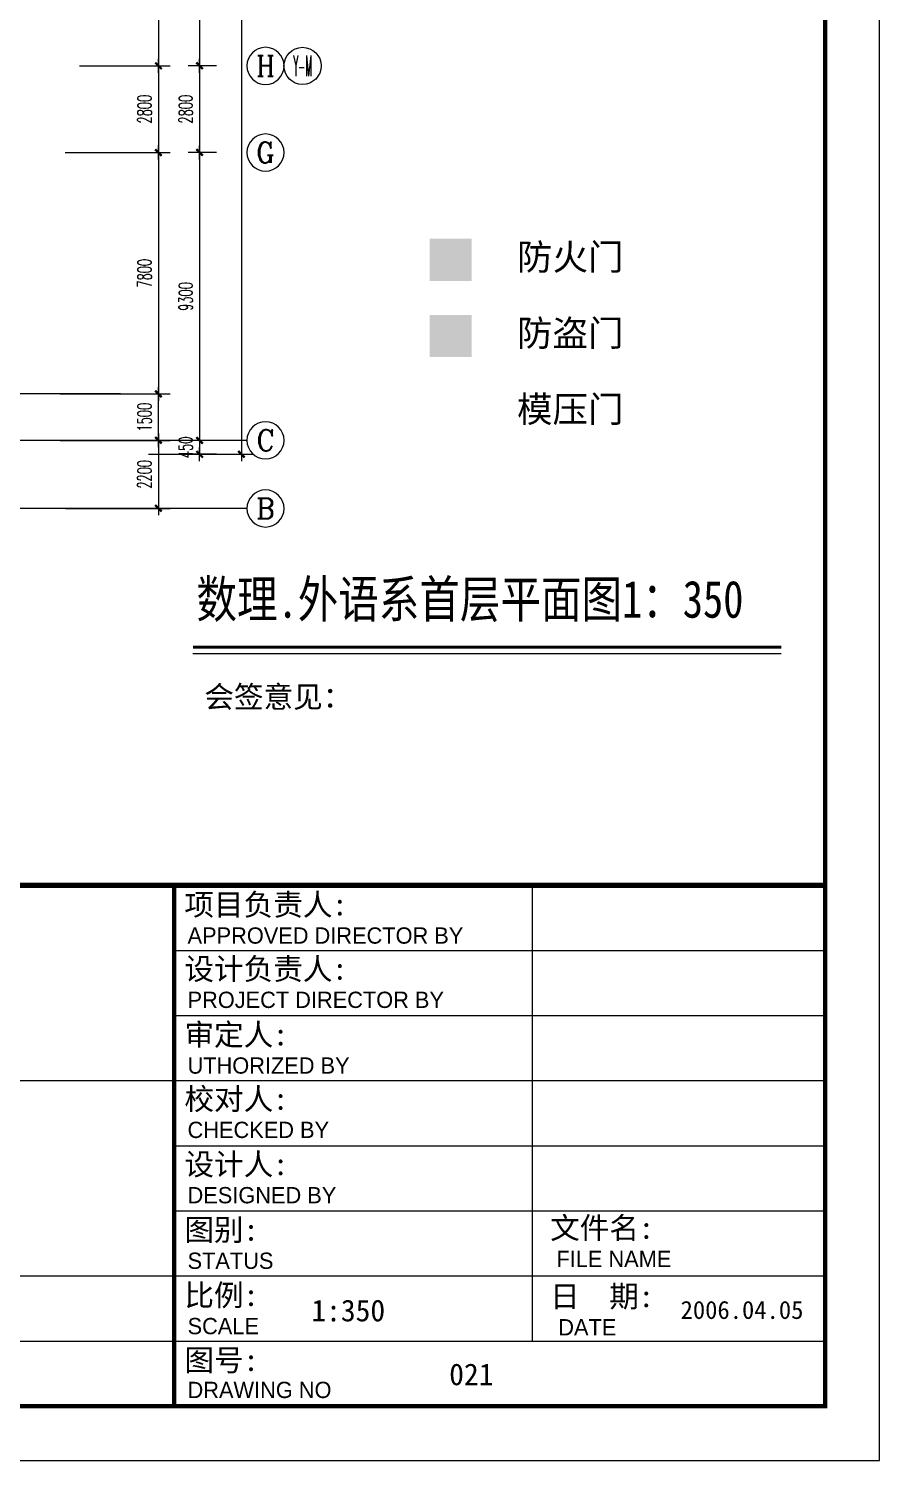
# Model space of a CAD drawing. Extents: x 1575758 to 1999219, y -897052 to -636879.
# Drawn here: x 1684998 to 1712478, y -741246 to -694985 of the extents above; entities that cross this region are included whole.
import ezdxf
from ezdxf.enums import TextEntityAlignment as Align

# ---------------------------------------------------------------- set-up
doc = ezdxf.new("R2010")
doc.units = 0
doc.header["$LTSCALE"] = 1500
doc.header["$MEASUREMENT"] = 0
doc.layers.get('0').update_dxf_attribs({"linetype": 'CONTINUOUS', "lineweight": 5})
doc.layers.get('DEFPOINTS').update_dxf_attribs({"linetype": 'CONTINUOUS', "lineweight": 5})
for name, color, linetype, lineweight in [('AXIS', 7, 'CONTINUOUS', 5), ('AXIS_TEXT', 7, 'CONTINUOUS', 5), ('PUB_DIM', 7, 'CONTINUOUS', 5), ('PUB_TEXT', 7, 'CONTINUOUS', 5)]:
    doc.layers.add(name, color=color, linetype=linetype, lineweight=lineweight)
doc.layers.add('防火门', color=10, linetype='CONTINUOUS')
doc.layers.add('防盗门', color=180, linetype='CONTINUOUS')
doc.styles.add('COMPLEX', font='COMPLEX')
doc.styles.add('DIM_FONT', font='romans.shx', dxfattribs={"width": 0.6})
doc.styles.add('ST', font='')
doc.styles.get("Standard").update_dxf_attribs({"font": 'simhei.ttf', "height": 1.2})
doc.styles.get('ST').set_extended_font_data('SimSun')
doc.dimstyles.new('NORMAL', dxfattribs={"dimscale": 1.5, "dimtxt": 300, "dimasz": 1, "dimexe": 250, "dimexo": 300, "dimgap": 150, "dimtad": 1, "dimdec": 0, "dimdsep": 46, "dimtxsty": 'DIM_FONT', "dimblk1": '_DIMX', "dimblk2": '_DIMX', "dimsah": 1, "dimcen": 2.5, "dimdle": 0.3, "dimclrd": 256, "dimclre": 256, "dimclrt": 256, "dimadec": 0, "dimazin": 0, "dimtfac": 1, "dimtdec": 0, "dimtix": 1, "dimtmove": 2, "dimatfit": 3, "dimldrblk": '_DIMX', "dimfxl": 1, "dimtvp": 1, "dimtolj": 1, "dimtzin": 0, "dimlwd": -1, "dimlwe": -1, "dimarcsym": 0})

# ---------------------------------------------------------------- blocks, each defined once
blk = doc.blocks.new('_AXISO')
blk.add_circle((0, 0), 0.5)
at = {"layer": 'AXIS_TEXT', "style": 'COMPLEX', "width": 1.041667}
blk.add_attdef('A', text='', height=0.56, dxfattribs=at).set_placement((-0.25, -0.28), (0.25, -0.28), align=Align.FIT)
blk = doc.blocks.new('_DIMX')
blk.add_line((-150, 0), (150, 0))
at = {"const_width": 50}
blk.add_lwpolyline([(-70, -70), (70, 70)], dxfattribs=at)
blk = doc.blocks.new('*D531')
at = {"layer": 'DEFPOINTS', "color": 0, "lineweight": 5}
for p in [(1686191, -690986), (1686191, -696186), (1689191, -696186)]:
    blk.add_point(p, dxfattribs=at)
at = {"layer": 'PUB_DIM'}
for p, q in [((1686641, -690986), (1689566, -690986)), ((1689191, -690988), (1689191, -696185)), ((1686641, -696186), (1689566, -696186))]:
    blk.add_line(p, q, dxfattribs=at)
at = {"layer": 'PUB_DIM', "xscale": 1.5, "yscale": 1.5, "zscale": 1.5}
for p, rotation in [((1689191, -690986), 90), ((1689191, -696186), 270)]:
    blk.add_blockref('_DIMX', p, dxfattribs=dict(at, rotation=rotation))
at = {"layer": 'PUB_DIM', "insert": (1688741, -693586), "char_height": 450, "attachment_point": 5, "rotation": 90, "style": 'DIM_FONT'}
blk.add_mtext('\\A1;5200', dxfattribs=at)
blk = doc.blocks.new('*D532')
at = {"layer": 'DEFPOINTS', "color": 0, "lineweight": 5}
for p in [(1686191, -696186), (1686191, -698986), (1689191, -698986)]:
    blk.add_point(p, dxfattribs=at)
at = {"layer": 'PUB_DIM'}
for p, q in [((1686641, -696186), (1689566, -696186)), ((1689191, -696188), (1689191, -698985)), ((1686641, -698986), (1689566, -698986))]:
    blk.add_line(p, q, dxfattribs=at)
at = {"layer": 'PUB_DIM', "xscale": 1.5, "yscale": 1.5, "zscale": 1.5}
for p, rotation in [((1689191, -696186), 90), ((1689191, -698986), 270)]:
    blk.add_blockref('_DIMX', p, dxfattribs=dict(at, rotation=rotation))
at = {"layer": 'PUB_DIM', "insert": (1688741, -697586), "char_height": 450, "attachment_point": 5, "rotation": 90, "style": 'DIM_FONT'}
blk.add_mtext('\\A1;2800', dxfattribs=at)
blk = doc.blocks.new('*D533')
at = {"layer": 'DEFPOINTS', "color": 0, "lineweight": 5}
for p in [(1685729, -698989), (1685729, -706789), (1689191, -706789)]:
    blk.add_point(p, dxfattribs=at)
at = {"layer": 'PUB_DIM'}
for p, q in [((1686179, -698989), (1689566, -698989)), ((1689191, -698991), (1689191, -706788)), ((1686179, -706789), (1689566, -706789))]:
    blk.add_line(p, q, dxfattribs=at)
at = {"layer": 'PUB_DIM', "xscale": 1.5, "yscale": 1.5, "zscale": 1.5}
for p, rotation in [((1689191, -698989), 90), ((1689191, -706789), 270)]:
    blk.add_blockref('_DIMX', p, dxfattribs=dict(at, rotation=rotation))
at = {"layer": 'PUB_DIM', "insert": (1688741, -702889), "char_height": 450, "attachment_point": 5, "rotation": 90, "style": 'DIM_FONT'}
blk.add_mtext('\\A1;7800', dxfattribs=at)
blk = doc.blocks.new('*D534')
at = {"layer": 'DEFPOINTS', "color": 0, "lineweight": 5}
for p in [(1685729, -708286), (1685741, -710486), (1689191, -710486)]:
    blk.add_point(p, dxfattribs=at)
at = {"layer": 'PUB_DIM'}
for p, q in [((1686179, -708286), (1689566, -708286)), ((1689191, -708288), (1689191, -710485)), ((1686191, -710486), (1689566, -710486))]:
    blk.add_line(p, q, dxfattribs=at)
at = {"layer": 'PUB_DIM', "xscale": 1.5, "yscale": 1.5, "zscale": 1.5}
for p, rotation in [((1689191, -708286), 90), ((1689191, -710486), 270)]:
    blk.add_blockref('_DIMX', p, dxfattribs=dict(at, rotation=rotation))
at = {"layer": 'PUB_DIM', "insert": (1688741, -709386), "char_height": 450, "attachment_point": 5, "rotation": 90, "style": 'DIM_FONT'}
blk.add_mtext('\\A1;2200', dxfattribs=at)
blk = doc.blocks.new('*D538')
at = {"layer": 'DEFPOINTS', "color": 0, "lineweight": 5}
for p in [(1688423, -653339), (1688423, -708739), (1691873, -708739)]:
    blk.add_point(p, dxfattribs=at)
at = {"layer": 'PUB_DIM'}
for p, q in [((1688873, -653339), (1692248, -653339)), ((1691873, -653341), (1691873, -708738)), ((1688873, -708739), (1692248, -708739))]:
    blk.add_line(p, q, dxfattribs=at)
at = {"layer": 'PUB_DIM', "xscale": 1.5, "yscale": 1.5, "zscale": 1.5}
for p, rotation in [((1691873, -653339), 90), ((1691873, -708739), 270)]:
    blk.add_blockref('_DIMX', p, dxfattribs=dict(at, rotation=rotation))
at = {"layer": 'PUB_DIM', "insert": (1691423, -681039), "char_height": 450, "attachment_point": 5, "rotation": 90, "style": 'DIM_FONT'}
blk.add_mtext('\\A1;55400', dxfattribs=at)
blk = doc.blocks.new('*D1799')
at = {"layer": 'DEFPOINTS', "color": 0, "lineweight": 5}
for p in [(1691521, -690989), (1690521, -696189), (1691521, -696189)]:
    blk.add_point(p, dxfattribs=at)
at = {"layer": 'PUB_DIM'}
for p, q in [((1691071, -690989), (1690146, -690989)), ((1690521, -690991), (1690521, -696188)), ((1691071, -696189), (1690146, -696189))]:
    blk.add_line(p, q, dxfattribs=at)
at = {"layer": 'PUB_DIM', "xscale": 1.5, "yscale": 1.5, "zscale": 1.5}
for p, rotation in [((1690521, -690989), 90), ((1690521, -696189), 270)]:
    blk.add_blockref('_DIMX', p, dxfattribs=dict(at, rotation=rotation))
at = {"layer": 'PUB_DIM', "insert": (1690071, -693589), "char_height": 450, "attachment_point": 5, "rotation": 90, "style": 'DIM_FONT'}
blk.add_mtext('\\A1;5200', dxfattribs=at)
blk = doc.blocks.new('*D1800')
at = {"layer": 'DEFPOINTS', "color": 0, "lineweight": 5}
for p in [(1691521, -696189), (1690521, -698989), (1691521, -698989)]:
    blk.add_point(p, dxfattribs=at)
at = {"layer": 'PUB_DIM'}
for p, q in [((1691071, -696189), (1690146, -696189)), ((1690521, -696191), (1690521, -698988)), ((1691071, -698989), (1690146, -698989))]:
    blk.add_line(p, q, dxfattribs=at)
at = {"layer": 'PUB_DIM', "xscale": 1.5, "yscale": 1.5, "zscale": 1.5}
for p, rotation in [((1690521, -696189), 90), ((1690521, -698989), 270)]:
    blk.add_blockref('_DIMX', p, dxfattribs=dict(at, rotation=rotation))
at = {"layer": 'PUB_DIM', "insert": (1690071, -697589), "char_height": 450, "attachment_point": 5, "rotation": 90, "style": 'DIM_FONT'}
blk.add_mtext('\\A1;2800', dxfattribs=at)
blk = doc.blocks.new('*D1801')
at = {"layer": 'DEFPOINTS', "color": 0, "lineweight": 5}
for p in [(1691521, -698989), (1690521, -708289), (1691521, -708289)]:
    blk.add_point(p, dxfattribs=at)
at = {"layer": 'PUB_DIM'}
for p, q in [((1691071, -698989), (1690146, -698989)), ((1690521, -698991), (1690521, -708288)), ((1691071, -708289), (1690146, -708289))]:
    blk.add_line(p, q, dxfattribs=at)
at = {"layer": 'PUB_DIM', "xscale": 1.5, "yscale": 1.5, "zscale": 1.5}
for p, rotation in [((1690521, -698989), 90), ((1690521, -708289), 270)]:
    blk.add_blockref('_DIMX', p, dxfattribs=dict(at, rotation=rotation))
at = {"layer": 'PUB_DIM', "insert": (1690071, -703639), "char_height": 450, "attachment_point": 5, "rotation": 90, "style": 'DIM_FONT'}
blk.add_mtext('\\A1;9300', dxfattribs=at)
blk = doc.blocks.new('*D1802')
at = {"layer": 'DEFPOINTS', "color": 0, "lineweight": 5}
for p in [(1691521, -708289), (1690521, -708739), (1691521, -708739)]:
    blk.add_point(p, dxfattribs=at)
at = {"layer": 'PUB_DIM'}
for p, q in [((1691071, -708289), (1690146, -708289)), ((1690521, -708288), (1690521, -708286)), ((1690521, -708289), (1690521, -708739)), ((1691071, -708739), (1690146, -708739)), ((1690521, -708741), (1690521, -708742))]:
    blk.add_line(p, q, dxfattribs=at)
at = {"layer": 'PUB_DIM', "xscale": 1.5, "yscale": 1.5, "zscale": 1.5}
for p, rotation in [((1690521, -708289), 270), ((1690521, -708739), 90)]:
    blk.add_blockref('_DIMX', p, dxfattribs=dict(at, rotation=rotation))
at = {"layer": 'PUB_DIM', "insert": (1690071, -708514), "char_height": 450, "attachment_point": 5, "rotation": 90, "style": 'DIM_FONT'}
blk.add_mtext('\\A1;450', dxfattribs=at)
blk = doc.blocks.new('*D2183')
at = {"layer": 'DEFPOINTS', "color": 0, "lineweight": 5}
for p in [(1685569, -706789), (1689191, -706789), (1685569, -708289)]:
    blk.add_point(p, dxfattribs=at)
at = {"layer": 'PUB_DIM'}
for p, q in [((1686019, -706789), (1689566, -706789)), ((1689191, -708288), (1689191, -706791)), ((1686019, -708289), (1689566, -708289))]:
    blk.add_line(p, q, dxfattribs=at)
at = {"layer": 'PUB_DIM', "xscale": 1.5, "yscale": 1.5, "zscale": 1.5}
for p, rotation in [((1689191, -706789), 90), ((1689191, -708289), 270)]:
    blk.add_blockref('_DIMX', p, dxfattribs=dict(at, rotation=rotation))
at = {"layer": 'PUB_DIM', "insert": (1688741, -707539), "char_height": 450, "attachment_point": 5, "rotation": 90, "style": 'DIM_FONT'}
blk.add_mtext('\\A1;1500', dxfattribs=at)

msp = doc.modelspace()

# ---------------------------------------------------------------- hatches: boundary and pattern name
at = {"layer": '防火门'}
msp.add_hatch(color=256, dxfattribs=at).paths.add_polyline_path([(1699304.9, -701777.1), (1697952.2, -701777.1), (1697952.2, -703137.3), (1699304.9, -703137.3)])
at = {"layer": '防盗门'}
msp.add_hatch(color=256, dxfattribs=at).paths.add_polyline_path([(1699304.9, -704236.9), (1697952.2, -704236.9), (1697952.2, -705597.2), (1699304.9, -705597.2)])

# ---------------------------------------------------------------- linework, layer by layer
at = {"layer": 'AXIS', "color": 250}
for p, q in [((1701261.5, -722666), (1701261.5, -737389.8)), ((1689697.4, -724769.4), (1710725.7, -724769.4)), ((1689697.4, -726872.8), (1710725.7, -726872.8)), ((1668669.1, -728976.2), (1689697.4, -728976.2)), ((1689697.4, -728976.2), (1710725.7, -728976.2)), ((1689697.4, -731079.6), (1710725.7, -731079.6)), ((1689697.4, -733183), (1710725.7, -733183)), ((1668669.1, -735286.4), (1689697.4, -735286.4)), ((1689697.4, -735286.4), (1710725.7, -735286.4)), ((1668669.1, -737389.8), (1689697.4, -737389.8)), ((1689697.4, -737389.8), (1710725.7, -737389.8))]:
    msp.add_line(p, q, dxfattribs=at)
msp.add_lwpolyline([(1575758, -639932.6), (1575758, -741246), (1712478.5, -741246), (1712478.5, -639932.6)], close=True, dxfattribs=at)
at = {"layer": 'AXIS', "color": 0, "const_width": 140.2}
msp.add_lwpolyline([(1577510.8, -641685.4), (1577510.8, -739493.2), (1710725.7, -739493.2), (1710725.7, -641685.4)], close=True, dxfattribs=at)
at = {"layer": 'AXIS', "color": 0}
for points, const_width in [([(1577510.8, -722666), (1710725.7, -722666)], 175.3), ([(1689697.4, -739493.2), (1689697.4, -722666)], 140.2)]:
    msp.add_lwpolyline(points, dxfattribs=dict(at, const_width=const_width))
at = {"layer": 'PUB_DIM'}
for p, q in [((1687967.5, -706789.3), (1678407.7, -706789.3)), ((1692049, -708289.3), (1622407.7, -708289.3)), ((1692049, -710489.3), (1598224.3, -710489.3)), ((1692049, -710489.3), (1691880.9, -710489.3))]:
    msp.add_line(p, q, dxfattribs=at)
at = {"layer": 'PUB_TEXT', "lineweight": 0}
msp.add_line((1690307, -715171.6), (1709308.4, -715171.6), dxfattribs=at)
at = {"layer": 'PUB_TEXT', "lineweight": 0, "const_width": 100}
msp.add_lwpolyline([(1690307, -714971.6), (1709308.4, -714971.6)], dxfattribs=at)

# ---------------------------------------------------------------- block references
at = {"layer": 'PUB_DIM'}
ref = msp.add_blockref('_AXISO', (1692649, -696189.3), dxfattribs=dict(at, xscale=-1200, yscale=1200, zscale=1200))
ref.add_attrib('A', 'H', dxfattribs={"layer": 'AXIS_TEXT', "height": 672, "style": 'COMPLEX', "width": 0.9375}).set_placement((1692349, -696525.3), (1692949, -696525.3), align=Align.FIT)
ref = msp.add_blockref('_AXISO', (1693846.6, -696189.3), dxfattribs=dict(at, xscale=1200, yscale=1200, zscale=1200))
ref.add_attrib('A', 'Y-M', dxfattribs={"layer": 'AXIS_TEXT', "height": 672, "style": 'COMPLEX', "width": 0.275735}).set_placement((1693546.6, -696525.3), (1694146.6, -696525.3), align=Align.FIT)
ref = msp.add_blockref('_AXISO', (1692649, -698989.3), dxfattribs=dict(at, xscale=-1200, yscale=1200, zscale=1200))
ref.add_attrib('A', 'G', dxfattribs={"layer": 'AXIS_TEXT', "height": 672, "style": 'COMPLEX', "width": 1.041667}).set_placement((1692349, -699325.3), (1692949, -699325.3), align=Align.FIT)
ref = msp.add_blockref('_AXISO', (1692649, -708289.3), dxfattribs=dict(at, xscale=-1200, yscale=1200, zscale=1200))
ref.add_attrib('A', 'C', dxfattribs={"layer": 'AXIS_TEXT', "height": 672, "style": 'COMPLEX', "width": 1.25}).set_placement((1692349, -708625.3), (1692949, -708625.3), align=Align.FIT)
ref = msp.add_blockref('_AXISO', (1692649, -710489.3), dxfattribs=dict(at, xscale=-1200, yscale=1200, zscale=1200))
ref.add_attrib('A', 'B', dxfattribs={"layer": 'AXIS_TEXT', "height": 672, "style": 'COMPLEX', "width": 1.102941}).set_placement((1692349, -710825.3), (1692949, -710825.3), align=Align.FIT)

# ---------------------------------------------------------------- texts
at = {"layer": 'AXIS', "color": 250, "attachment_point": 1}
for s, insert, char_height, width in [('{\\fSimHei|b0|i0|c134|p2;\\C5;防火门}', (1700774.8, -701942.3), 840, 5829.141), ('{\\fSimHei|b0|i0|c134|p2;\\C5;防盗门}', (1700774.8, -704402.2), 840, 5829.141), ('{\\fSimHei|b0|i0|c134|p2;\\C5;模压门}', (1700774.8, -706862.1), 840, 5829.141), ('{\\fSimHei|b0|i0|c134|p2;\\C5;会签意见：}', (1690673.8, -716223.5), 701.131, 6476.823), ('{\\fSimHei|b0|i0|c134|p2;\\C5;项目负责人:}', (1690030.1, -722937.5), 701.131, 6476.823), ('\\fￋￎￌ￥|b0|i0|c134|p2;\\C5;APPROVED DIRECTOR BY', (1690131.6, -724024.9), 525.848, 10946.369), ('{\\fSimHei|b0|i0|c134|p2;\\C5;设计负责人:}', (1690030.1, -725015.1), 701.131, 6476.823), ('\\fￋￎￌ￥|b0|i0|c134|p2;\\C5;PROJECT DIRECTOR BY', (1690131.6, -726102.5), 525.848, 10946.369), ('{\\fSimHei|b0|i0|c134|p2;\\C5;审定人:}', (1690030.1, -727137.5), 701.131, 6476.823), ('\\fￋￎￌ￥|b0|i0|c134|p2;\\C5;UTHORIZED BY', (1690131.6, -728224.9), 525.848, 10946.369), ('{\\fSimHei|b0|i0|c134|p2;\\C5;校对人:}', (1690030.1, -729216.7), 701.131, 6476.823), ('\\fￋￎￌ￥|b0|i0|c134|p2;\\C5;CHECKED BY', (1690131.6, -730304.1), 525.848, 10946.369), ('{\\fSimHei|b0|i0|c134|p2;\\C5;设计人:}', (1690030.1, -731327.3), 701.131, 6476.823), ('\\fￋￎￌ￥|b0|i0|c134|p2;\\C5;DESIGNED BY', (1690131.6, -732414.7), 525.848, 10946.369), ('{\\fSimHei|b0|i0|c134|p2;\\C5;图别:}', (1690030.1, -733445), 701.131, 6476.823), ('{\\fSimHei|b0|i0|c134|p2;\\C5;文件名:}', (1701844.1, -733384.6), 701.131, 6476.823), ('\\fￋￎￌ￥|b0|i0|c134|p2;\\C5;STATUS', (1690131.6, -734532.4), 525.848, 10946.369), ('\\fￋￎￌ￥|b0|i0|c134|p2;\\C5;FILE NAME', (1702046.3, -734472), 525.848, 10946.369), ('{\\fSimHei|b0|i0|c134|p2;\\C5;比例:}', (1690030.1, -735556.7), 701.131, 6476.823), ('{\\fSimHei|b0|i0|c134|p2;\\C5;日  期:}', (1701844.1, -735594.6), 701.131, 6476.823), ('{\\C5;1:350}', (1694130, -736053.1), 701.131, 6476.823), ('{\\C5;2006.04.05}', (1706057.7, -736092.9), 583.333, 6476.823), ('\\fￋￎￌ￥|b0|i0|c134|p2;\\C5;SCALE', (1690131.6, -736644), 525.848, 10946.369), ('\\fￋￎￌ￥|b0|i0|c134|p2;\\C5;DATE', (1702106.8, -736682), 525.848, 10946.369), ('{\\fSimHei|b0|i0|c134|p2;\\C5;图号:}', (1690030.1, -737656.7), 701.131, 6476.823), ('{\\C5;021}', (1698583, -738115.9), 701.13, 6476.823), ('\\fￋￎￌ￥|b0|i0|c134|p2;\\C5;DRAWING NO', (1690131.6, -738707.1), 525.848, 10946.369)]:
    msp.add_mtext(s, dxfattribs=dict(at, insert=insert, char_height=char_height, width=width))
at = {"layer": 'PUB_TEXT', "lineweight": 0, "style": 'ST', "width": 0.8}
msp.add_text('数理.外语系首层平面图1：350', height=1200, dxfattribs=at).set_placement((1690419, -714019.2))

# ---------------------------------------------------------------- dimensions: what is measured, and where the dimension line sits
at = {"layer": 'PUB_DIM'}
for base, p1, p2, angle, picture, middle in [((1691873.1, -708739.3), (1688423.1, -653339.3), (1688423.1, -708739.3), 90, '*D538', (1691423.1, -681039.3)), ((1689191.2, -696186.2), (1686191.2, -690986.2), (1686191.2, -696186.2), 270, '*D531', (1688741.2, -693586.2)), ((1689191.2, -698986.2), (1686191.2, -696186.2), (1686191.2, -698986.2), 270, '*D532', (1688741.2, -697586.2)), ((1689191.2, -706789.3), (1685729.4, -698989.3), (1685729.4, -706789.3), 90, '*D533', (1688741.2, -702889.3)), ((1689191.2, -710486.2), (1685729.4, -708286.2), (1685741.2, -710486.2), 90, '*D534', (1688741.2, -709386.2))]:
    dim = msp.add_linear_dim(base=base, p1=p1, p2=p2, angle=angle, dimstyle='NORMAL', dxfattribs=at)
    dim.commit()
    dim.dimension.update_dxf_attribs({"geometry": picture, "text_midpoint": middle})
for p1, p2, distance, picture, middle in [((1691521.4, -690989.3), (1691521.4, -696189.3), -1000, '*D1799', (1690071.4, -693589.3)), ((1691521.4, -696189.3), (1691521.4, -698989.3), -1000, '*D1800', (1690071.4, -697589.3)), ((1691521.4, -698989.3), (1691521.4, -708289.3), -1000, '*D1801', (1690071.4, -703639.3)), ((1685569, -708289.3), (1685569, -706789.3), -3622.2, '*D2183', (1688741.2, -707539.3)), ((1691521.4, -708289.3), (1691521.4, -708739.3), -1000, '*D1802', (1690071.4, -708514.3))]:
    dim = msp.add_aligned_dim(p1=p1, p2=p2, distance=distance, dimstyle='NORMAL', dxfattribs=at)
    dim.commit()
    dim.dimension.update_dxf_attribs({"geometry": picture, "text_midpoint": middle})

doc.saveas('drawing.dxf')
